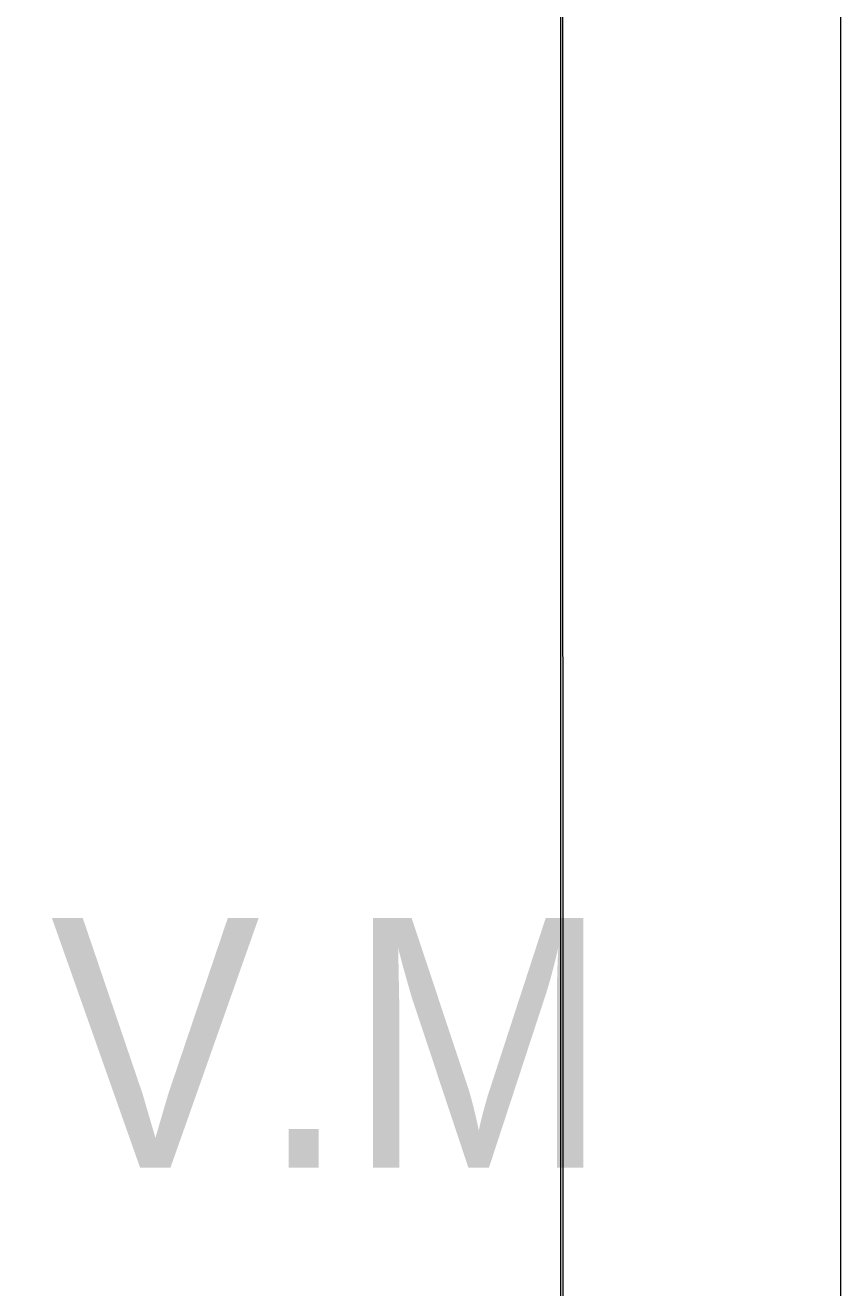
# Model space of a CAD drawing. Header units: metres. Extents: x 31.9 to 125.9, y -29 to 44.
# Drawn here: x 74.967 to 75.555, y -4.446 to -3.536 of the extents above; entities that cross this region are included whole.
import ezdxf

# ---------------------------------------------------------------- set-up
doc = ezdxf.new("R2010")
doc.units = ezdxf.units.M
doc.layers.add('A-ANNO-NOTE', color=7, linetype='Continuous', lineweight=9)
doc.layers.add('ARQ', color=8, linetype='Continuous', lineweight=0)
doc.styles.add('SansSerif_1', font='SANSS__.TTF', dxfattribs={"width": 0.9, "height": 0.0018})

# ---------------------------------------------------------------- blocks, each defined once
blk = doc.blocks.new('PISO 9')
at = {"layer": 'ARQ'}
for points in [[(337.44629, -2807.97464), (322.593, -2807.97464), (322.59314, -2862.43062), (337.44629, -2862.43062), (337.44629, -2860.07056), (340.04563, -2860.07056), (340.04563, -2862.43062), (347.2883, -2862.4305), (347.2883, -2860.07056), (349.88434, -2860.07056), (349.88434, -2862.43056), (354.18554, -2862.43061), (354.18554, -2861.67023), (354.18969, -2861.67022), (354.18713, -2807.98056), (340.04549, -2807.98056), (340.04549, -2809.65151), (337.44629, -2809.65152), (337.44629, -2807.97464)], [(353.98736, -2856.36896), (353.98714, -2808.12463), (351.05933, -2808.12464), (351.05933, -2808.35566)]]:
    blk.add_lwpolyline(points, dxfattribs=at)
blk.add_lwpolyline([(337.24629, -2808.17464), (322.793, -2808.17464), (322.79314, -2862.23062), (337.24629, -2862.23062), (337.24629, -2859.87056), (340.24563, -2859.87056), (340.24563, -2862.23062), (347.0883, -2862.23051), (347.0883, -2859.87056), (350.08434, -2859.87056), (350.08434, -2862.23056), (353.98554, -2862.23061), (353.98554, -2861.47046), (353.98968, -2861.47046), (353.98714, -2808.13069), (340.19549, -2808.13056), (340.1955, -2809.85139), (337.24629, -2809.85152)], close=True, dxfattribs=at)
blk = doc.blocks.new('VALVULA MARIPOSA - VALVULA MARIPOSA-1722223-NIVEL 09')
at = {"layer": 'A-ANNO-NOTE', "insert": (0.0020787, -0.0011891), "char_height": 0.0018, "width": 0.004762024, "attachment_point": 1, "rotation": 180, "style": 'SansSerif_1'}
blk.add_mtext('V.M', dxfattribs=at)

msp = doc.modelspace()

# ---------------------------------------------------------------- block references
at = {"layer": 'A-ANNO-NOTE', "xscale": 100, "yscale": 100, "zscale": 100, "rotation": 180}
msp.add_blockref('VALVULA MARIPOSA - VALVULA MARIPOSA-1722223-NIVEL 09', (75.19285, -4.29816), dxfattribs=at)
at = {"layer": 'ARQ', "linetype": 'Continuous'}
msp.add_blockref('PISO 9', (-278.63483, 2842.18191), dxfattribs=at)

doc.saveas('drawing.dxf')
